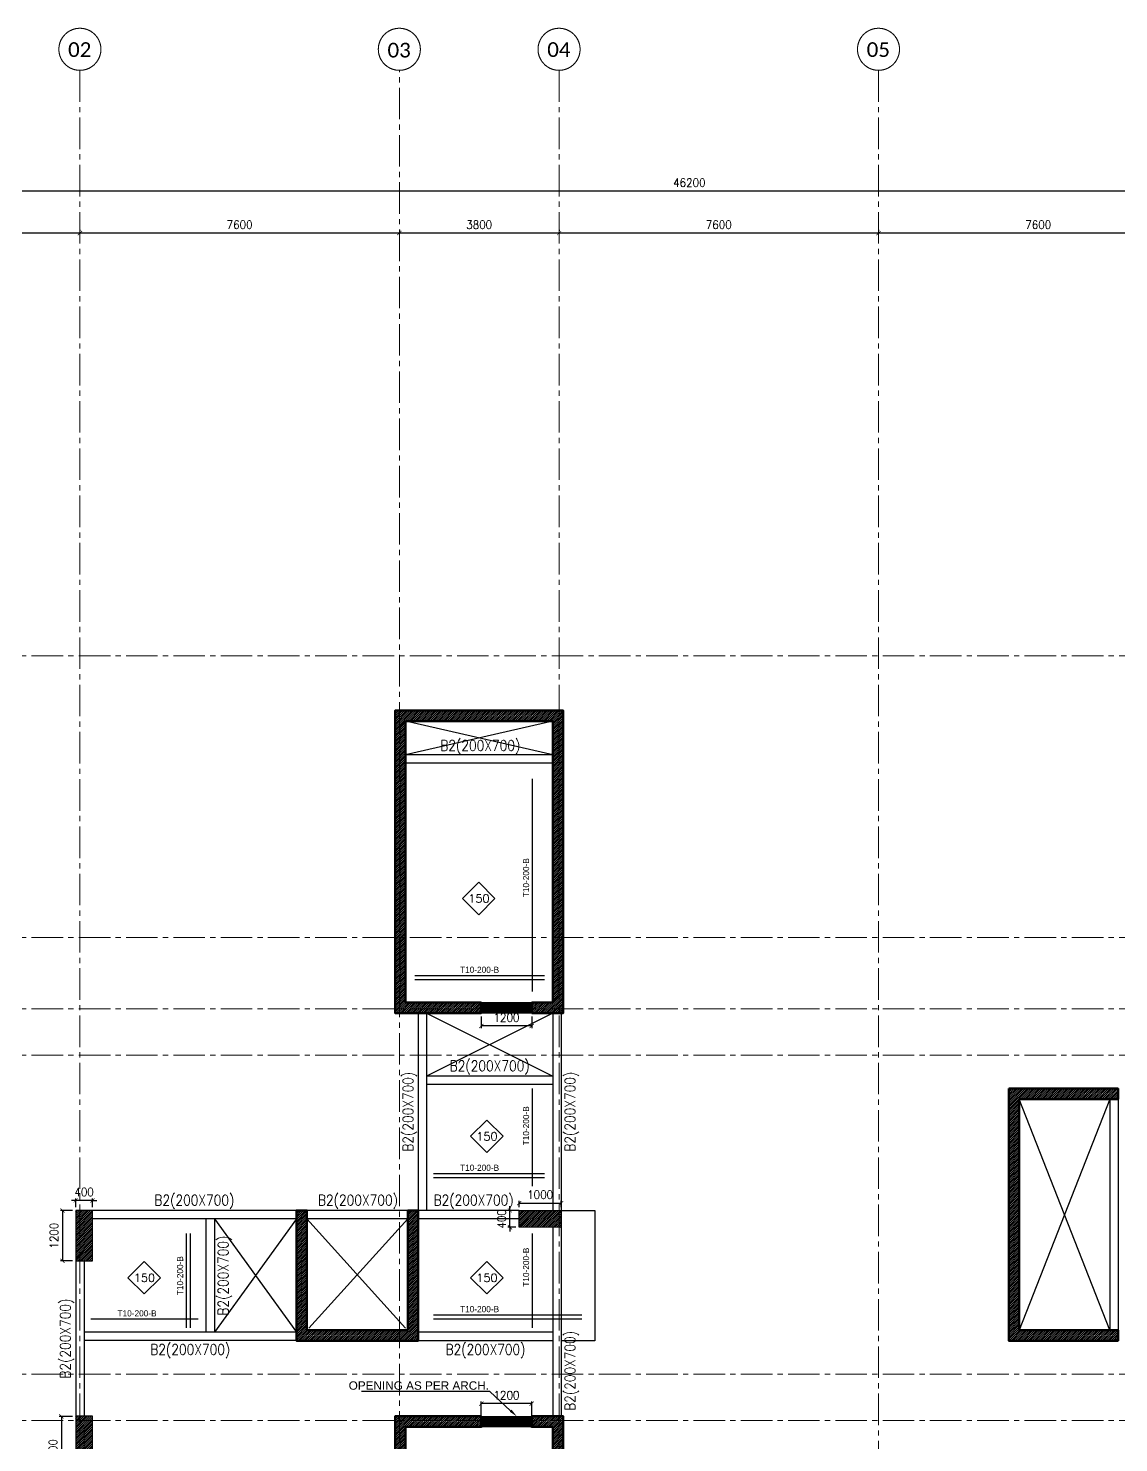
# Model space of a CAD drawing. Header units: millimetres. Extents: x -967280 to 3852, y 2833 to 1955156.
# Drawn here: x -633456 to -607514, y 995109 to 1028777 of the extents above; entities that cross this region are included whole.
import ezdxf
from ezdxf import colors
from ezdxf.entities.mleader import LeaderData, LeaderLine
from ezdxf.enums import TextEntityAlignment as Align
from ezdxf.math import Vec2, Vec3

# ---------------------------------------------------------------- set-up
doc = ezdxf.new("R2010")
doc.units = ezdxf.units.MM
doc.header["$LTSCALE"] = 1000
doc.header["$PDMODE"] = 35
doc.header["$PDSIZE"] = 25
for name, pattern in [('$0$DASHED2', [0.375, 0.25, -0.125]), ('Columns_Structural070816$0$CENTER2', [1.125, 0.75, -0.125, 0.125, -0.125]), ('HRZN_Line-Ptrn-Sold', [9144001.0, 9144000.0, -1])]:
    doc.linetypes.add(name, pattern=pattern)
for name, color, linetype in [('_N-DIM 3', 7, 'Continuous'), ('S - col hach', 1, 'Continuous'), ('S - dot', 1, 'Continuous'), ('S -Beams', 2, 'Continuous'), ('S-OPENING', 4, 'Continuous'), ('S-TEXT', 2, 'Continuous')]:
    doc.layers.add(name, color=color, linetype=linetype)
for name, color, linetype, lineweight in [('A-AX-ATT-100', 7, 'HRZN_Line-Ptrn-Sold', 18), ('S - column', 6, 'Continuous', 60), ('ST-000-AXIS', 9, 'Columns_Structural070816$0$CENTER2', 9), ('ST-203-SLAB-TXT', 7, 'Continuous', 30), ('ST-RFT-BOT', 2, '$0$DASHED2', 30)]:
    doc.layers.add(name, color=color, linetype=linetype, lineweight=lineweight)
doc.styles.add('B05-FIRST FLOOR PLAN$0$XS-Roof RFT$0$T25-100', font='STENCIL.shx', dxfattribs={"height": 250})
doc.styles.add('Calibri_2', font='calibri.ttf', dxfattribs={"height": 300})
doc.styles.add('ROMANC', font='romanc.shx')
doc.styles.add('ST-DIM', font='romans.shx', dxfattribs={"width": 0.85})
doc.styles.add('TUNELNO', font='romans.shx', dxfattribs={"width": 0.9})
doc.styles.add('TXT DIM 25', font='arial.ttf')
doc.dimstyles.new('Copy(2) of DSEC', dxfattribs={"dimtxt": 200, "dimasz": 100, "dimexe": 50, "dimexo": 80, "dimgap": 100, "dimtad": 1, "dimdec": 0, "dimrnd": 5, "dimzin": 0, "dimdsep": 46, "dimtxsty": 'TUNELNO', "dimblk": 'ARCHTICK', "dimcen": 0.09, "dimclrd": 1, "dimclre": 1, "dimclrt": 3, "dimadec": 0, "dimazin": 0, "dimtfac": 0.78125, "dimtdec": 0, "dimtix": 1, "dimtmove": 2, "dimatfit": 3, "dimldrblk": 'ARCHTICK', "dimfxl": 1, "dimtolj": 1, "dimtzin": 0, "dimarcsym": 0})
pattern_1 = [(45, (-594663.01, -242850.894), (-22.4506403, 22.4506403), [])]

# ---------------------------------------------------------------- blocks, each defined once
blk = doc.blocks.new('_ArchTick')
at = {"color": 0, "linetype": 'ByBlock', "const_width": 0.15}
blk.add_lwpolyline([(-0.5, -0.5), (0.5, 0.5)], dxfattribs=at)
blk = doc.blocks.new('*D1408')
at = {"layer": '_N-DIM 3', "color": 1, "linetype": 'Continuous', "lineweight": -2, "ltscale": 30, "transparency": 16777216}
for p, q in [((-622679, 1005256), (-622679, 1004980)), ((-621479, 1005030), (-622679, 1005030)), ((-621479, 1005256), (-621479, 1004980))]:
    blk.add_line(p, q, dxfattribs=at)
at = {"layer": 'Defpoints', "color": 0, "linetype": 'Continuous', "ltscale": 30, "transparency": 16777216}
for p in [(-622679, 1005336), (-621479, 1005336), (-622679, 1005030)]:
    blk.add_point(p, dxfattribs=at)
at = {"layer": '_N-DIM 3', "color": 1, "linetype": 'Continuous', "lineweight": -2, "ltscale": 30, "transparency": 16777216, "xscale": 100, "yscale": 100, "zscale": 100, "rotation": 180}
blk.add_blockref('_ArchTick', (-622679, 1005030), dxfattribs=at)
at = {"layer": '_N-DIM 3', "color": 1, "linetype": 'Continuous', "lineweight": -2, "ltscale": 30, "transparency": 16777216, "xscale": 100, "yscale": 100, "zscale": 100}
blk.add_blockref('_ArchTick', (-621479, 1005030), dxfattribs=at)
at = {"layer": '_N-DIM 3', "color": 3, "linetype": 'Continuous', "ltscale": 30, "transparency": 16777216, "insert": (-622079, 1005230), "char_height": 200, "attachment_point": 5, "style": 'TUNELNO'}
blk.add_mtext('\\A1;1200', dxfattribs=at)
blk = doc.blocks.new('*D1484')
at = {"layer": '_N-DIM 3', "color": 1, "linetype": 'Continuous', "lineweight": -2, "ltscale": 30, "transparency": 16777216}
for p, q in [((-351964, 977981), (-351964, 978127)), ((-351964, 978077), (-350964, 978077)), ((-350964, 977981), (-350964, 978127))]:
    blk.add_line(p, q, dxfattribs=at)
at = {"layer": 'Defpoints', "color": 0, "linetype": 'Continuous', "ltscale": 30, "transparency": 16777216}
for p in [(-350964, 978077), (-351964, 977901), (-350964, 977901)]:
    blk.add_point(p, dxfattribs=at)
at = {"layer": '_N-DIM 3', "color": 1, "linetype": 'Continuous', "lineweight": -2, "ltscale": 30, "transparency": 16777216, "xscale": 100, "yscale": 100, "zscale": 100, "rotation": 180}
blk.add_blockref('_ArchTick', (-351964, 978077), dxfattribs=at)
at = {"layer": '_N-DIM 3', "color": 1, "linetype": 'Continuous', "lineweight": -2, "ltscale": 30, "transparency": 16777216, "xscale": 100, "yscale": 100, "zscale": 100}
blk.add_blockref('_ArchTick', (-350964, 978077), dxfattribs=at)
at = {"layer": '_N-DIM 3', "color": 3, "linetype": 'Continuous', "ltscale": 30, "transparency": 16777216, "insert": (-351464, 978277), "char_height": 200, "attachment_point": 5, "style": 'TUNELNO'}
blk.add_mtext('\\A1;1000', dxfattribs=at)
blk = doc.blocks.new('*D1485')
at = {"layer": '_N-DIM 3', "color": 1, "linetype": 'Continuous', "lineweight": -2, "ltscale": 30, "transparency": 16777216}
for p, q in [((-352044, 977901), (-352232, 977901)), ((-352182, 977901), (-352182, 978001)), ((-352182, 977501), (-352182, 977901)), ((-352044, 977501), (-352232, 977501)), ((-352182, 977501), (-352182, 977401))]:
    blk.add_line(p, q, dxfattribs=at)
at = {"layer": 'Defpoints', "color": 0, "linetype": 'Continuous', "ltscale": 30, "transparency": 16777216}
for p in [(-352182, 977901), (-351964, 977901), (-351964, 977501)]:
    blk.add_point(p, dxfattribs=at)
at = {"layer": '_N-DIM 3', "color": 1, "linetype": 'Continuous', "lineweight": -2, "ltscale": 30, "transparency": 16777216, "xscale": 100, "yscale": 100, "zscale": 100}
for p, rotation in [((-352182, 977901), 270), ((-352182, 977501), 90)]:
    blk.add_blockref('_ArchTick', p, dxfattribs=dict(at, rotation=rotation))
at = {"layer": '_N-DIM 3', "color": 3, "linetype": 'Continuous', "ltscale": 30, "transparency": 16777216, "insert": (-352382, 977701), "char_height": 200, "attachment_point": 5, "rotation": 90, "style": 'TUNELNO'}
blk.add_mtext('\\A1;400', dxfattribs=at)
blk = doc.blocks.new('*D1486')
at = {"layer": '_N-DIM 3', "color": 1, "linetype": 'Continuous', "lineweight": -2, "ltscale": 30, "transparency": 16777216}
for p, q in [((-362594, 977901), (-362879, 977901)), ((-362829, 977901), (-362829, 976701)), ((-362594, 976701), (-362879, 976701))]:
    blk.add_line(p, q, dxfattribs=at)
at = {"layer": 'Defpoints', "color": 0, "linetype": 'Continuous', "ltscale": 30, "transparency": 16777216}
for p in [(-362514, 977901), (-362829, 976701), (-362514, 976701)]:
    blk.add_point(p, dxfattribs=at)
at = {"layer": '_N-DIM 3', "color": 1, "linetype": 'Continuous', "lineweight": -2, "ltscale": 30, "transparency": 16777216, "xscale": 100, "yscale": 100, "zscale": 100}
for p, rotation in [((-362829, 977901), 90), ((-362829, 976701), 270)]:
    blk.add_blockref('_ArchTick', p, dxfattribs=dict(at, rotation=rotation))
at = {"layer": '_N-DIM 3', "color": 3, "linetype": 'Continuous', "ltscale": 30, "transparency": 16777216, "insert": (-363029, 977301), "char_height": 200, "attachment_point": 5, "rotation": 90, "style": 'TUNELNO'}
blk.add_mtext('\\A1;1200', dxfattribs=at)
blk = doc.blocks.new('*D1487')
at = {"layer": '_N-DIM 3', "color": 1, "linetype": 'Continuous', "lineweight": -2, "ltscale": 30, "transparency": 16777216}
for p, q in [((-362514, 978140), (-362614, 978140)), ((-362514, 977981), (-362514, 978190)), ((-362114, 978140), (-362514, 978140)), ((-362114, 977981), (-362114, 978190)), ((-362114, 978140), (-362014, 978140))]:
    blk.add_line(p, q, dxfattribs=at)
at = {"layer": 'Defpoints', "color": 0, "linetype": 'Continuous', "ltscale": 30, "transparency": 16777216}
for p in [(-362514, 978140), (-362514, 977901), (-362114, 977901)]:
    blk.add_point(p, dxfattribs=at)
at = {"layer": '_N-DIM 3', "color": 1, "linetype": 'Continuous', "lineweight": -2, "ltscale": 30, "transparency": 16777216, "xscale": 100, "yscale": 100, "zscale": 100}
blk.add_blockref('_ArchTick', (-362514, 978140), dxfattribs=at)
at = {"layer": '_N-DIM 3', "color": 1, "linetype": 'Continuous', "lineweight": -2, "ltscale": 30, "transparency": 16777216, "xscale": 100, "yscale": 100, "zscale": 100, "rotation": 180}
blk.add_blockref('_ArchTick', (-362114, 978140), dxfattribs=at)
at = {"layer": '_N-DIM 3', "color": 3, "linetype": 'Continuous', "ltscale": 30, "transparency": 16777216, "insert": (-362314, 978340), "char_height": 200, "attachment_point": 5, "style": 'TUNELNO'}
blk.add_mtext('\\A1;400', dxfattribs=at)
blk = doc.blocks.new('*D1488')
at = {"layer": '_N-DIM 3', "color": 1, "linetype": 'Continuous', "lineweight": -2, "ltscale": 30, "transparency": 16777216}
for p, q in [((-362594, 973001), (-362905, 973001)), ((-362855, 973001), (-362855, 971301)), ((-362594, 971301), (-362905, 971301))]:
    blk.add_line(p, q, dxfattribs=at)
at = {"layer": 'Defpoints', "color": 0, "linetype": 'Continuous', "ltscale": 30, "transparency": 16777216}
for p in [(-362514, 973001), (-362855, 971301), (-362514, 971301)]:
    blk.add_point(p, dxfattribs=at)
at = {"layer": '_N-DIM 3', "color": 1, "linetype": 'Continuous', "lineweight": -2, "ltscale": 30, "transparency": 16777216, "xscale": 100, "yscale": 100, "zscale": 100}
for p, rotation in [((-362855, 973001), 90), ((-362855, 971301), 270)]:
    blk.add_blockref('_ArchTick', p, dxfattribs=dict(at, rotation=rotation))
at = {"layer": '_N-DIM 3', "color": 3, "linetype": 'Continuous', "ltscale": 30, "transparency": 16777216, "insert": (-363055, 972151), "char_height": 200, "attachment_point": 5, "rotation": 90, "style": 'TUNELNO'}
blk.add_mtext('\\A1;1700', dxfattribs=at)
blk = doc.blocks.new('*D1483')
at = {"layer": '_N-DIM 3', "color": 1, "linetype": 'Continuous', "lineweight": -2, "ltscale": 30, "transparency": 16777216}
for p, q in [((-362514, 971221), (-362514, 970856)), ((-362114, 971221), (-362114, 970856)), ((-362514, 970906), (-362614, 970906)), ((-362514, 970906), (-362114, 970906)), ((-362114, 970906), (-362014, 970906))]:
    blk.add_line(p, q, dxfattribs=at)
at = {"layer": 'Defpoints', "color": 0, "linetype": 'Continuous', "ltscale": 30, "transparency": 16777216}
for p in [(-362514, 971301), (-362114, 971301), (-362114, 970906)]:
    blk.add_point(p, dxfattribs=at)
at = {"layer": '_N-DIM 3', "color": 1, "linetype": 'Continuous', "lineweight": -2, "ltscale": 30, "transparency": 16777216, "xscale": 100, "yscale": 100, "zscale": 100}
blk.add_blockref('_ArchTick', (-362514, 970906), dxfattribs=at)
at = {"layer": '_N-DIM 3', "color": 1, "linetype": 'Continuous', "lineweight": -2, "ltscale": 30, "transparency": 16777216, "xscale": 100, "yscale": 100, "zscale": 100, "rotation": 180}
blk.add_blockref('_ArchTick', (-362114, 970906), dxfattribs=at)
at = {"layer": '_N-DIM 3', "color": 3, "linetype": 'Continuous', "ltscale": 30, "transparency": 16777216, "insert": (-362314, 971106), "char_height": 200, "attachment_point": 5, "style": 'TUNELNO'}
blk.add_mtext('\\A1;400', dxfattribs=at)
blk = doc.blocks.new('*D1409')
at = {"layer": '_N-DIM 3', "color": 1, "linetype": 'Continuous', "lineweight": -2, "ltscale": 30, "transparency": 16777216}
for p, q in [((-622679, 995566), (-622679, 996090)), ((-621479, 996040), (-622679, 996040)), ((-621479, 995566), (-621479, 996090))]:
    blk.add_line(p, q, dxfattribs=at)
at = {"layer": 'Defpoints', "color": 0, "linetype": 'Continuous', "ltscale": 30, "transparency": 16777216}
for p in [(-622679, 996040), (-622679, 995486), (-621479, 995486)]:
    blk.add_point(p, dxfattribs=at)
at = {"layer": '_N-DIM 3', "color": 1, "linetype": 'Continuous', "lineweight": -2, "ltscale": 30, "transparency": 16777216, "xscale": 100, "yscale": 100, "zscale": 100, "rotation": 180}
blk.add_blockref('_ArchTick', (-622679, 996040), dxfattribs=at)
at = {"layer": '_N-DIM 3', "color": 1, "linetype": 'Continuous', "lineweight": -2, "ltscale": 30, "transparency": 16777216, "xscale": 100, "yscale": 100, "zscale": 100}
blk.add_blockref('_ArchTick', (-621479, 996040), dxfattribs=at)
at = {"layer": '_N-DIM 3', "color": 3, "linetype": 'Continuous', "ltscale": 30, "transparency": 16777216, "insert": (-622079, 996240), "char_height": 200, "attachment_point": 5, "style": 'TUNELNO'}
blk.add_mtext('\\A1;1200', dxfattribs=at)
blk = doc.blocks.new('*D1491')
at = {"layer": '_N-DIM 3', "color": 1, "linetype": 'Continuous', "lineweight": -2, "ltscale": 30, "transparency": 16777216}
for p, q in [((544499, 747185), (544499, 747155)), ((552099, 747105), (544499, 747105)), ((552099, 747185), (552099, 747155))]:
    blk.add_line(p, q, dxfattribs=at)
at = {"layer": 'Defpoints', "color": 0, "linetype": 'Continuous', "ltscale": 30, "transparency": 16777216}
for p in [(544499, 747105), (544499, 747105), (552099, 747105)]:
    blk.add_point(p, dxfattribs=at)
at = {"layer": '_N-DIM 3', "color": 1, "linetype": 'Continuous', "lineweight": -2, "ltscale": 30, "transparency": 16777216, "xscale": 100, "yscale": 100, "zscale": 100, "rotation": 180}
blk.add_blockref('_ArchTick', (544499, 747105), dxfattribs=at)
at = {"layer": '_N-DIM 3', "color": 1, "linetype": 'Continuous', "lineweight": -2, "ltscale": 30, "transparency": 16777216, "xscale": 100, "yscale": 100, "zscale": 100}
blk.add_blockref('_ArchTick', (552099, 747105), dxfattribs=at)
at = {"layer": '_N-DIM 3', "color": 3, "linetype": 'Continuous', "ltscale": 30, "transparency": 16777216, "insert": (548299, 747305), "char_height": 200, "attachment_point": 5, "style": 'TUNELNO'}
blk.add_mtext('\\A1;7600', dxfattribs=at)
blk = doc.blocks.new('*D1492')
at = {"layer": '_N-DIM 3', "color": 1, "linetype": 'Continuous', "lineweight": -2, "ltscale": 30, "transparency": 16777216}
for p, q in [((536899, 747185), (536899, 747155)), ((544499, 747105), (536899, 747105)), ((544499, 747185), (544499, 747155))]:
    blk.add_line(p, q, dxfattribs=at)
at = {"layer": 'Defpoints', "color": 0, "linetype": 'Continuous', "ltscale": 30, "transparency": 16777216}
for p in [(536899, 747105), (536899, 747105), (544499, 747105)]:
    blk.add_point(p, dxfattribs=at)
at = {"layer": '_N-DIM 3', "color": 1, "linetype": 'Continuous', "lineweight": -2, "ltscale": 30, "transparency": 16777216, "xscale": 100, "yscale": 100, "zscale": 100, "rotation": 180}
blk.add_blockref('_ArchTick', (536899, 747105), dxfattribs=at)
at = {"layer": '_N-DIM 3', "color": 1, "linetype": 'Continuous', "lineweight": -2, "ltscale": 30, "transparency": 16777216, "xscale": 100, "yscale": 100, "zscale": 100}
blk.add_blockref('_ArchTick', (544499, 747105), dxfattribs=at)
at = {"layer": '_N-DIM 3', "color": 3, "linetype": 'Continuous', "ltscale": 30, "transparency": 16777216, "insert": (540699, 747305), "char_height": 200, "attachment_point": 5, "style": 'TUNELNO'}
blk.add_mtext('\\A1;7600', dxfattribs=at)
blk = doc.blocks.new('*D1493')
at = {"layer": '_N-DIM 3', "color": 1, "linetype": 'Continuous', "lineweight": -2, "ltscale": 30, "transparency": 16777216}
for p, q in [((533099, 747185), (533099, 747155)), ((536899, 747105), (533099, 747105)), ((536899, 747185), (536899, 747155))]:
    blk.add_line(p, q, dxfattribs=at)
at = {"layer": 'Defpoints', "color": 0, "linetype": 'Continuous', "ltscale": 30, "transparency": 16777216}
for p in [(533099, 747105), (533099, 747105), (536899, 747105)]:
    blk.add_point(p, dxfattribs=at)
at = {"layer": '_N-DIM 3', "color": 1, "linetype": 'Continuous', "lineweight": -2, "ltscale": 30, "transparency": 16777216, "xscale": 100, "yscale": 100, "zscale": 100, "rotation": 180}
blk.add_blockref('_ArchTick', (533099, 747105), dxfattribs=at)
at = {"layer": '_N-DIM 3', "color": 1, "linetype": 'Continuous', "lineweight": -2, "ltscale": 30, "transparency": 16777216, "xscale": 100, "yscale": 100, "zscale": 100}
blk.add_blockref('_ArchTick', (536899, 747105), dxfattribs=at)
at = {"layer": '_N-DIM 3', "color": 3, "linetype": 'Continuous', "ltscale": 30, "transparency": 16777216, "insert": (534999, 747305), "char_height": 200, "attachment_point": 5, "style": 'TUNELNO'}
blk.add_mtext('\\A1;3800', dxfattribs=at)
blk = doc.blocks.new('*D1494')
at = {"layer": '_N-DIM 3', "color": 1, "linetype": 'Continuous', "lineweight": -2, "ltscale": 30, "transparency": 16777216}
for p, q in [((525499, 747185), (525499, 747155)), ((533099, 747105), (525499, 747105)), ((533099, 747185), (533099, 747155))]:
    blk.add_line(p, q, dxfattribs=at)
at = {"layer": 'Defpoints', "color": 0, "linetype": 'Continuous', "ltscale": 30, "transparency": 16777216}
for p in [(525499, 747105), (525499, 747105), (533099, 747105)]:
    blk.add_point(p, dxfattribs=at)
at = {"layer": '_N-DIM 3', "color": 1, "linetype": 'Continuous', "lineweight": -2, "ltscale": 30, "transparency": 16777216, "xscale": 100, "yscale": 100, "zscale": 100, "rotation": 180}
blk.add_blockref('_ArchTick', (525499, 747105), dxfattribs=at)
at = {"layer": '_N-DIM 3', "color": 1, "linetype": 'Continuous', "lineweight": -2, "ltscale": 30, "transparency": 16777216, "xscale": 100, "yscale": 100, "zscale": 100}
blk.add_blockref('_ArchTick', (533099, 747105), dxfattribs=at)
at = {"layer": '_N-DIM 3', "color": 3, "linetype": 'Continuous', "ltscale": 30, "transparency": 16777216, "insert": (529299, 747305), "char_height": 200, "attachment_point": 5, "style": 'TUNELNO'}
blk.add_mtext('\\A1;7600', dxfattribs=at)
blk = doc.blocks.new('*D1495')
at = {"layer": '_N-DIM 3', "color": 1, "linetype": 'Continuous', "lineweight": -2, "ltscale": 30, "transparency": 16777216}
for p, q in [((516899, 747185), (516899, 747155)), ((525499, 747105), (516899, 747105)), ((525499, 747185), (525499, 747155))]:
    blk.add_line(p, q, dxfattribs=at)
at = {"layer": 'Defpoints', "color": 0, "linetype": 'Continuous', "ltscale": 30, "transparency": 16777216}
for p in [(516899, 747105), (516899, 747105), (525499, 747105)]:
    blk.add_point(p, dxfattribs=at)
at = {"layer": '_N-DIM 3', "color": 1, "linetype": 'Continuous', "lineweight": -2, "ltscale": 30, "transparency": 16777216, "xscale": 100, "yscale": 100, "zscale": 100, "rotation": 180}
blk.add_blockref('_ArchTick', (516899, 747105), dxfattribs=at)
at = {"layer": '_N-DIM 3', "color": 1, "linetype": 'Continuous', "lineweight": -2, "ltscale": 30, "transparency": 16777216, "xscale": 100, "yscale": 100, "zscale": 100}
blk.add_blockref('_ArchTick', (525499, 747105), dxfattribs=at)
at = {"layer": '_N-DIM 3', "color": 3, "linetype": 'Continuous', "ltscale": 30, "transparency": 16777216, "insert": (521199, 747305), "char_height": 200, "attachment_point": 5, "style": 'TUNELNO'}
blk.add_mtext('\\A1;8600', dxfattribs=at)
blk = doc.blocks.new('*D1496')
at = {"layer": '_N-DIM 3', "color": 1, "linetype": 'Continuous', "lineweight": -2, "ltscale": 30, "transparency": 16777216}
for p, q in [((516899, 748185), (516899, 748155)), ((563099, 748105), (516899, 748105)), ((563099, 748185), (563099, 748155))]:
    blk.add_line(p, q, dxfattribs=at)
at = {"layer": 'Defpoints', "color": 0, "linetype": 'Continuous', "ltscale": 30, "transparency": 16777216}
for p in [(516899, 748105), (516899, 748105), (563099, 748105)]:
    blk.add_point(p, dxfattribs=at)
at = {"layer": '_N-DIM 3', "color": 1, "linetype": 'Continuous', "lineweight": -2, "ltscale": 30, "transparency": 16777216, "xscale": 100, "yscale": 100, "zscale": 100, "rotation": 180}
blk.add_blockref('_ArchTick', (516899, 748105), dxfattribs=at)
at = {"layer": '_N-DIM 3', "color": 1, "linetype": 'Continuous', "lineweight": -2, "ltscale": 30, "transparency": 16777216, "xscale": 100, "yscale": 100, "zscale": 100}
blk.add_blockref('_ArchTick', (563099, 748105), dxfattribs=at)
at = {"layer": '_N-DIM 3', "color": 3, "linetype": 'Continuous', "ltscale": 30, "transparency": 16777216, "insert": (539999, 748305), "char_height": 200, "attachment_point": 5, "style": 'TUNELNO'}
blk.add_mtext('\\A1;46200', dxfattribs=at)
blk = doc.blocks.new('Grid - HRZN_G-Datm-Grid-Head-1554275-FIRST FLOOR FFL_1_')
at = {"layer": 'A-AX-ATT-100'}
blk.add_circle((0, 0), 5, dxfattribs=at)
blk = doc.blocks.new('str col roof')
at = {"layer": 'S - col hach'}
h = blk.add_hatch(dxfattribs=at)
h.set_pattern_fill('ANSI31', color=3, scale=10)
h.set_pattern_definition([(45, (174164.83, 128846.52), (-22.4506403, 22.4506403), [])])
h.paths.add_polyline_path([(-354914.3, 989801.1), (-354914.3, 982601.1), (-352864.3, 982601.1), (-352864.3, 982851.1), (-354664.3, 982851.1), (-354664.3, 989551.1), (-351164.3, 989551.1), (-351164.3, 982851.1), (-351664.3, 982851.1), (-351664.3, 982601.1), (-350914.3, 982601.1), (-350914.3, 989801.1)])
h = blk.add_hatch(dxfattribs=at)
h.set_pattern_fill('ANSI31', color=3, scale=10)
h.set_pattern_definition(pattern_1)
h.paths.add_polyline_path([(-340314.3, 980801.1), (-340314.3, 974801.1), (-337714.3, 974801.1), (-337714.3, 975051.1), (-340064.3, 975051.1), (-340064.3, 980551.1), (-337714.3, 980551.1), (-337714.3, 980801.1)])
h = blk.add_hatch(dxfattribs=at)
h.set_pattern_fill('ANSI31', color=2, scale=10)
h.set_pattern_definition([(45, (-107059.534, 680691.102), (-22.4506403, 22.4506403), [])])
h.paths.add_polyline_path([(-362514.3, 976701.1), (-362114.3, 976701.1), (-362114.3, 977901.1), (-362514.3, 977901.1)])
h = blk.add_hatch(dxfattribs=at)
h.set_pattern_fill('ANSI31', color=3, scale=10)
h.set_pattern_definition(pattern_1)
h.paths.add_polyline_path([(-354614.3, 977901.1), (-354614.3, 975051.1), (-357014.3, 975051.1), (-357014.3, 977901.1), (-357264.3, 977901.1), (-357264.3, 974801.1), (-354364.3, 974801.1), (-354364.3, 977901.1)])
h = blk.add_hatch(dxfattribs=at)
h.set_pattern_fill('ANSI31', color=2, scale=10)
h.set_pattern_definition([(45, (-620713.006, -249600.894), (-22.4506403, 22.4506403), [])])
h.paths.add_polyline_path([(-350964.3, 977501.1), (-350964.3, 977901.1), (-351964.3, 977901.1), (-351964.3, 977501.2)])
h = blk.add_hatch(dxfattribs=at)
h.set_pattern_fill('ANSI31', color=2, scale=10)
h.set_pattern_definition([(45, (-594663.01, -242750.894), (-22.4506403, 22.4506403), [])])
h.paths.add_polyline_path([(-362114.3, 971301.1), (-362114.3, 973001.1), (-362514.3, 973001.1), (-362514.3, 971301.1)])
h = blk.add_hatch(dxfattribs=at)
h.set_pattern_fill('ANSI31', color=3, scale=10)
h.set_pattern_definition([(45, (269814.406, 257921.012), (-22.4506403, 22.4506403), [])])
h.paths.add_polyline_path([(-354664.3, 972751.1), (-352864.3, 972751.1), (-352864.3, 973001.1), (-354914.3, 973001.1), (-354914.3, 965801.3), (-351114.4, 965801.1), (-350914.3, 965801.1), (-350914.3, 973001.1), (-351664.3, 973001.1), (-351664.3, 972751.1), (-351164.3, 972751.1), (-351164.3, 966051.1), (-354664.3, 966051.1)])
at = {"layer": 'S - column', "color": 3}
for points in [[(-351664.3, 982601.1), (-351664.3, 982851.1), (-351164.3, 982851.1), (-351164.3, 989551.1), (-354664.3, 989551.1), (-354664.3, 982851.1), (-352864.3, 982851.1), (-352864.3, 982601.1), (-354914.3, 982601.1), (-354914.3, 989801.1), (-350914.3, 989801.1), (-350914.3, 982601.1)], [(-354614.3, 977901.1), (-354614.3, 975051.1), (-357014.3, 975051.1), (-357014.3, 977901.1), (-357264.3, 977901.1), (-357264.3, 974801.1), (-354364.3, 974801.1), (-354364.3, 977901.1)], [(-351664.3, 973001.1), (-351664.3, 972751.1), (-351164.3, 972751.1), (-351164.3, 966051.1), (-354664.3, 966051.1), (-354664.3, 972751.1), (-352864.3, 972751.1), (-352864.3, 973001.1), (-354914.3, 973001.1), (-354914.3, 965801.1), (-350914.3, 965801.1), (-350914.3, 973001.1)]]:
    blk.add_lwpolyline(points, close=True, dxfattribs=at)
blk.add_lwpolyline([(-340314.3, 980801.1), (-340314.3, 974801.1), (-337714.3, 974801.1), (-337714.3, 975051.1), (-340064.3, 975051.1), (-340064.3, 980551.1), (-337714.3, 980551.1), (-337714.3, 980801.1), (-340314.3, 980801.1)], dxfattribs=at)
at = {"layer": 'S - column', "lineweight": 15}
for points in [[(-362114.3, 977901.1), (-362514.3, 977901.1), (-362514.3, 976701.1), (-362114.3, 976701.1)], [(-351964.3, 977501.1), (-350964.3, 977501.1), (-350964.3, 977901.1), (-351964.3, 977901.1)], [(-362114.3, 973001.1), (-362114.3, 971301.1), (-362514.3, 971301.1), (-362514.3, 973001.1)]]:
    blk.add_lwpolyline(points, close=True, dxfattribs=at)
at = {"layer": 'ST-RFT-BOT', "color": 7, "linetype": 'Continuous', "ltscale": 30}
for points in [[(-362114.3, 977901.1), (-362514.4, 977901.1), (-362514.4, 976701.1), (-362114.3, 976701.1)], [(-351964.3, 977501.1), (-351964.3, 977901.1), (-350964.4, 977901.1), (-350964.3, 977501.1)], [(-362114.4, 973001.1), (-362514.4, 973001.1), (-362514.4, 971301.1), (-362114.3, 971301.1)]]:
    blk.add_lwpolyline(points, dxfattribs=at)
at = {"layer": '_N-DIM 3', "color": 3, "linetype": 'Continuous', "ltscale": 30}
for base, p1, p2, picture, middle in [((-362514.4, 978139.9), (-362114.3, 977901.1), (-362514.4, 977901.1), '*D1487', (-362314.3, 978339.9)), ((-350964.4, 978077), (-351964.3, 977901.1), (-350964.4, 977901.1), '*D1484', (-351464.3, 978277)), ((-362114.3, 970906), (-362514.4, 971301.1), (-362114.3, 971301.1), '*D1483', (-362314.3, 971106))]:
    dim = blk.add_linear_dim(base=base, p1=p1, p2=p2, dimstyle='Copy(2) of DSEC', dxfattribs=at)
    dim.commit()
    dim.dimension.update_dxf_attribs({"geometry": picture, "text_midpoint": middle})
for base, p1, p2, picture, middle in [((-362829.1, 976701.1), (-362514.4, 977901.1), (-362514.4, 976701.1), '*D1486', (-363029.1, 977301.1)), ((-352181.8, 977901.1), (-351964.3, 977501.1), (-351964.3, 977901.1), '*D1485', (-352381.8, 977701.1)), ((-362855.3, 971301.1), (-362514.4, 973001.1), (-362514.4, 971301.1), '*D1488', (-363055.3, 972151.1))]:
    dim = blk.add_linear_dim(base=base, p1=p1, p2=p2, angle=90, dimstyle='Copy(2) of DSEC', dxfattribs=at)
    dim.commit()
    dim.dimension.update_dxf_attribs({"geometry": picture, "text_midpoint": middle})
blk = doc.blocks.new('AXES-00')
at = {"layer": 'ST-000-AXIS'}
for p, q in [((525498.9, 750979.6), (525498.9, 695813.8)), ((533098.9, 695813.8), (533098.9, 750979.6)), ((536898.9, 750979.6), (536898.9, 695813.8)), ((544498.9, 750979.6), (544498.9, 695813.8)), ((575723.2, 737039.7), (505674.3, 737039.7)), ((575723.2, 730339.7), (505674.3, 730339.7)), ((575723.2, 728639.7), (505674.3, 728639.7)), ((575723.2, 727539.7), (505674.3, 727539.7)), ((575723.2, 719939.7), (505674.3, 719939.7)), ((575723.2, 718839.7), (505674.3, 718839.7))]:
    blk.add_line(p, q, dxfattribs=at)
at = {"layer": 'A-AX-ATT-100', "xscale": 99.99999999999993, "yscale": 99.99999999999993, "zscale": 99.99999999999993, "rotation": 180}
for p in [(525498.9, 751479.6), (536898.9, 751479.6), (544498.9, 751479.6)]:
    blk.add_blockref('Grid - HRZN_G-Datm-Grid-Head-1554275-FIRST FLOOR FFL_1_', p, dxfattribs=at)
at = {"layer": 'A-AX-ATT-100', "xscale": 99.99999999999993, "yscale": 99.99999999999993, "zscale": 99.99999999999993}
blk.add_blockref('Grid - HRZN_G-Datm-Grid-Head-1554275-FIRST FLOOR FFL_1_', (533098.9, 751479.6), dxfattribs=at)
at = {"layer": 'A-AX-ATT-100', "linetype": 'Continuous', "lineweight": 13, "char_height": 350, "width": 673.417, "attachment_point": 1, "style": 'Calibri_2'}
for s, insert in [('02', (525218, 751647.5)), ('03', (532817.7, 751634.5)), ('04', (536618, 751647.5)), ('05', (544218, 751647.5))]:
    blk.add_mtext(s, dxfattribs=dict(at, insert=insert))
at = {"layer": '_N-DIM 3', "color": 3, "linetype": 'Continuous', "ltscale": 30}
for base, p1, p2, picture, middle in [((516898.9, 748104.7), (563098.9, 748104.7), (516898.9, 748104.7), '*D1496', (539998.9, 748304.7)), ((516898.9, 747104.7), (525498.9, 747104.7), (516898.9, 747104.7), '*D1495', (521198.9, 747304.7)), ((525498.9, 747104.7), (533098.9, 747104.7), (525498.9, 747104.7), '*D1494', (529298.9, 747304.7)), ((533098.9, 747104.7), (536898.9, 747104.7), (533098.9, 747104.7), '*D1493', (534998.9, 747304.7)), ((536898.9, 747104.7), (544498.9, 747104.7), (536898.9, 747104.7), '*D1492', (540698.9, 747304.7)), ((544498.9, 747104.7), (552098.9, 747104.7), (544498.9, 747104.7), '*D1491', (548298.9, 747304.7))]:
    dim = blk.add_linear_dim(base=base, p1=p1, p2=p2, dimstyle='Copy(2) of DSEC', dxfattribs=at)
    dim.commit()
    dim.dimension.update_dxf_attribs({"geometry": picture, "text_midpoint": middle})

msp = doc.modelspace()

# ---------------------------------------------------------------- hatches: boundary and pattern name
at = {"layer": 'S-OPENING', "ltscale": 30, "transparency": 33554483}
h = msp.add_hatch(dxfattribs=at)
h.set_pattern_fill('ANSI37', scale=5)
h.set_pattern_definition([(45, (267205.477, 212374.511), (-11.22532015, 11.22532015), []), (135, (267205.477, 212374.511), (-11.22532015, -11.22532015), [])])
h.paths.add_polyline_path([(-622678.7, 1005586.3), (-621478.7, 1005586.3), (-621478.7, 1005336.3), (-622678.7, 1005336.3)])
h = msp.add_hatch(dxfattribs=at)
h.set_pattern_fill('ANSI37', scale=5)
h.set_pattern_definition([(45, (267205.477, 202524.511), (-11.22532015, 11.22532015), []), (135, (267205.477, 202524.511), (-11.22532015, -11.22532015), [])])
h.paths.add_polyline_path([(-622678.7, 995736.3), (-621478.7, 995736.3), (-621478.7, 995486.3), (-622678.7, 995486.3)])

# ---------------------------------------------------------------- linework, layer by layer
at = {"layer": 'S - dot'}
for p, q in [((-620978.7, 1012286.3), (-624478.7, 1011486.3)), ((-620978.7, 1011486.3), (-624478.7, 1012286.3)), ((-620978.7, 1005337.4), (-623978.7, 1003837.4)), ((-623978.7, 1005337.4), (-620978.7, 1003837.4)), ((-607728.7, 1003286.3), (-609878.7, 997786.3)), ((-607728.7, 997786.3), (-609878.7, 1003286.3)), ((-627078.7, 1000436.3), (-629028.7, 997738.4)), ((-629028.7, 1000436.3), (-627078.7, 997738.4)), ((-626828.7, 1000436.3), (-624478.7, 997836.3)), ((-624428.7, 1000436.3), (-626778.7, 997836.3))]:
    msp.add_line(p, q, dxfattribs=at)
at = {"layer": 'S -Beams'}
for p, q in [((-620978.7, 1011286.3), (-624478.7, 1011286.3)), ((-624178.7, 1005337.4), (-624178.7, 1000636.3)), ((-623978.7, 1005337.4), (-623978.7, 1000636.3)), ((-620978.7, 1005337.4), (-620978.7, 1000637.4)), ((-620778.7, 1005337.4), (-620778.7, 1000637.4)), ((-620978.7, 1003837.4), (-623978.7, 1003837.4)), ((-620978.7, 1003637.4), (-623978.7, 1003637.4)), ((-607728.7, 1003286.3), (-607728.7, 997786.3)), ((-607528.7, 1003286.3), (-607528.7, 997786.3)), ((-627078.7, 1000636.3), (-631928.7, 1000636.3)), ((-624428.7, 1000636.3), (-626828.7, 1000636.3)), ((-621778.7, 1000636.3), (-624178.7, 1000636.3)), ((-627078.7, 1000436.3), (-631928.7, 1000436.3)), ((-629228.7, 1000436.3), (-629228.7, 997738.4)), ((-629028.7, 1000436.3), (-629028.7, 997738.4)), ((-624428.7, 1000436.3), (-626828.7, 1000436.3)), ((-621778.7, 1000436.3), (-624178.7, 1000436.3)), ((-620978.7, 1000237.4), (-620978.7, 995737.4)), ((-620778.7, 1000237.4), (-620778.7, 995737.4)), ((-632328.8, 999437.4), (-632328.8, 995737.4)), ((-632128.8, 999437.4), (-632128.8, 995737.4)), ((-627078.7, 997738.4), (-632128.8, 997738.4)), ((-620978.7, 997737.4), (-624178.7, 997737.4)), ((-627078.7, 997538.4), (-632128.8, 997538.4)), ((-620978.7, 997537.4), (-624178.7, 997537.4))]:
    msp.add_line(p, q, dxfattribs=at)
at = {"layer": 'S -Beams', "color": 1}
msp.add_lwpolyline([(-624478.7, 1012286.3), (-620978.7, 1012286.3), (-620978.7, 1011486.3), (-624478.7, 1011486.3)], close=True, dxfattribs=at)
at = {"layer": 'S-OPENING', "color": 4, "ltscale": 30}
for points in [[(-622678.7, 1005586.3), (-621478.7, 1005586.3), (-621478.7, 1005336.3), (-622678.7, 1005336.3)], [(-622678.7, 995736.3), (-621478.7, 995736.3), (-621478.7, 995486.3), (-622678.7, 995486.3)]]:
    msp.add_lwpolyline(points, close=True, dxfattribs=at)
at = {"layer": 'S-TEXT', "color": 7, "true_color": 0xffffff}
for points in [[(-622741.1, 1007677.6), (-622353.9, 1008064.8), (-622741.1, 1008451.9), (-623128.2, 1008064.8)], [(-622548.6, 1002015.3), (-622161.5, 1002402.4), (-622548.6, 1002789.6), (-622935.8, 1002402.4)], [(-630698.4, 998649.6), (-630311.3, 999036.8), (-630698.4, 999423.9), (-631085.6, 999036.8)], [(-622548.6, 998649.6), (-622161.5, 999036.8), (-622548.6, 999423.9), (-622935.8, 999036.8)]]:
    msp.add_lwpolyline(points, close=True, dxfattribs=at)
at = {"layer": 'ST-RFT-BOT', "color": 6, "ltscale": 30}
for p, q in [((-621472, 1010911.6), (-621472, 1005850.9)), ((-621177.4, 1006225.8), (-624261.1, 1006225.8)), ((-621177.4, 1006125.8), (-624261.1, 1006125.8)), ((-621472, 1003542), (-621472, 1001213)), ((-621177.4, 1001513.2), (-623816.2, 1001513.2)), ((-621177.4, 1001413.2), (-623816.2, 1001413.2)), ((-629703, 1000085.9), (-629703, 997847.3)), ((-629603.7, 1000085.9), (-629603.7, 997847.3)), ((-621472, 1000085.9), (-621472, 997847.3)), ((-629411.9, 998047.5), (-631966, 998047.5)), ((-620284.5, 998147.5), (-623816.2, 998147.5)), ((-620284.5, 998047.5), (-623816.2, 998047.5))]:
    msp.add_line(p, q, dxfattribs=at)
at = {"layer": 'ST-RFT-BOT', "color": 2, "linetype": 'Continuous', "ltscale": 30}
msp.add_lwpolyline([(-620778.8, 1000637.4), (-619978.7, 1000637.4), (-619978.7, 997537.4), (-620778.7, 997537.4)], dxfattribs=at)

# ---------------------------------------------------------------- block references
at = {"layer": 'S -Beams'}
msp.add_blockref('AXES-00', (-1157727.6, 276797.6), dxfattribs=at)
at = {"layer": 'ST-RFT-BOT', "color": 3, "linetype": 'Continuous'}
msp.add_blockref('str col roof', (-269814.4, 22736.2), dxfattribs=at)

# ---------------------------------------------------------------- texts
at = {"layer": 'S-TEXT', "color": 3, "char_height": 196, "attachment_point": 1, "style": 'ROMANC'}
for insert in [(-622987.5, 1008160.8), (-622795.1, 1002498.4), (-630944.9, 999132.8), (-622795.1, 999132.8)]:
    msp.add_mtext_dynamic_manual_height_columns('150', width=592857.868, gutter_width=980, heights=[0], dxfattribs=dict(at, insert=insert))
at = {"layer": 'ST-203-SLAB-TXT', "style": 'ST-DIM', "width": 0.85}
for p in [(-622703.1, 1011704.4), (-622478.7, 1004081.9), (-629503.7, 1000880.9), (-625614.1, 1000880.9), (-622862.1, 1000880.9), (-629603.7, 997329.6), (-622578.7, 997328.5)]:
    msp.add_text('B2(200X700)', height=250, dxfattribs=at).set_placement(p, align=Align.MIDDLE_CENTER)
at = {"layer": 'ST-203-SLAB-TXT', "style": 'B05-FIRST FLOOR PLAN$0$XS-Roof RFT$0$T25-100'}
for p in [(-621496.7, 1008558.2), (-621496.7, 1002653), (-621496.7, 999287.4), (-629727.7, 999085.8)]:
    msp.add_text('T10-200-B', height=147.03, rotation=90, dxfattribs=at).set_placement(p, align=Align.BOTTOM_CENTER)
for p in [(-622719.2, 1006249.4), (-622719.2, 1001536.8), (-630869, 998071.1), (-622719.2, 998171.1)]:
    msp.add_text('T10-200-B', height=147.03, dxfattribs=at).set_placement(p, align=Align.BOTTOM_CENTER)
at = {"layer": 'ST-203-SLAB-TXT', "style": 'ST-DIM', "width": 0.85}
for p in [(-624423.3, 1002986.3), (-620569.8, 1002987.4), (-628819.8, 999087.4), (-632573.4, 997587.4), (-620569.8, 996819.5)]:
    msp.add_text('B2(200X700)', height=250, rotation=90, dxfattribs=at).set_placement(p, align=Align.MIDDLE_CENTER)

# ---------------------------------------------------------------- dimensions: what is measured, and where the dimension line sits
at = {"layer": '_N-DIM 3', "color": 3, "linetype": 'Continuous', "ltscale": 30}
for base, p1, p2, picture, middle in [((-622678.7, 1005030.4), (-621478.7, 1005336.3), (-622678.7, 1005336.3), '*D1408', (-622078.7, 1005230.4)), ((-622678.7, 996040), (-621478.7, 995486.3), (-622678.7, 995486.3), '*D1409', (-622078.7, 996240))]:
    dim = msp.add_linear_dim(base=base, p1=p1, p2=p2, dimstyle='Copy(2) of DSEC', dxfattribs=at)
    dim.commit()
    dim.dimension.update_dxf_attribs({"geometry": picture, "text_midpoint": middle})

# ---------------------------------------------------------------- leaders
at = {"layer": 'S-OPENING', "color": 4, "ltscale": 30}
ml = msp.add_multileader_mtext('Standard', dxfattribs=at)
ml.set_content('OPENING AS PER ARCH.', color=4, style='TXT DIM 25')
ml.set_leader_properties()
ml.build(insert=Vec2(0, 0))
ml.multileader.update_dxf_attribs({"text_left_attachment_type": 6, "text_right_attachment_type": 6, "dogleg_length": 0.36, "arrow_head_size": 200, "scale": 50})
ctx = ml.context
ctx.base_point, ctx.scale, ctx.char_height, ctx.arrow_head_size, ctx.landing_gap_size, ctx.plane_origin = Vec3(-625796.2, 996330.3), 50, 200, 200, 0, Vec3(-621834, 995686.3)
ctx.left_attachment, ctx.right_attachment, ctx.text_align_type = 6, 6, 2
notes = []
notes.append((ctx, [(0, (1, 1, 0), (-622478.1, 996330.3), (-1, 0), 18, [(0, [(-621834, 995736.3)], 0, [])])]))
ctx.mtext.insert, ctx.mtext.alignment, ctx.mtext.flow_direction = Vec3(-622496.1, 996570.3), 3, 5
for ctx, leaders in notes:
    for number, flags, end, landing, length, lines in leaders:
        leader = LeaderData()
        leader.index, (leader.has_last_leader_line, leader.has_dogleg_vector, leader.attachment_direction) = number, flags
        leader.last_leader_point, leader.dogleg_vector, leader.dogleg_length = Vec3(end), Vec3(landing), length
        for number, points, colour, breaks in lines:
            line = LeaderLine()
            line.index, line.vertices, line.color, line.breaks = number, Vec3.list(points), colors.encode_raw_color(colour), breaks
            leader.lines.append(line)
        ctx.leaders.append(leader)

doc.saveas('drawing.dxf')
